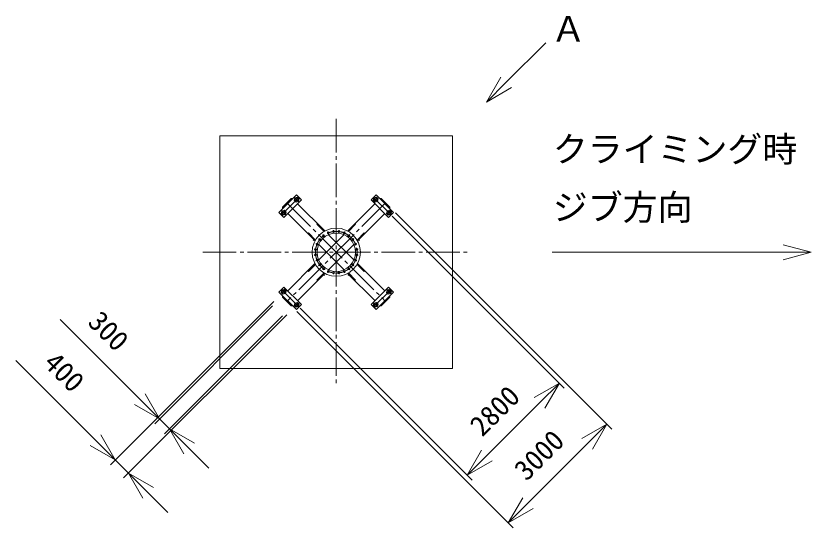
# Model space of a CAD drawing. Units: millimetres, scale not verified. Extents: x -26175 to 26208, y -37496 to 41075.
# Drawn here: x -23678 to -6596, y -31951 to -20943 of the extents above; entities that cross this region are included whole.
import ezdxf
from ezdxf.enums import TextEntityAlignment as Align

# ---------------------------------------------------------------- set-up
doc = ezdxf.new("R2010")
doc.units = ezdxf.units.MM
doc.header["$LTSCALE"] = 80
doc.linetypes.add('CHAIN2', pattern=[12, 9, -1, 1, -1])
for name, color, linetype, lineweight in [('0-3_05 寸法', 7, 'Continuous', 18), ('0-4_10 当社外形線', 3, 'Continuous', 18), ('0-5_12 当社中心線', 3, 'CHAIN2', 18), ('0-6_20 躯体・土木、外形線', 1, 'Continuous', 18)]:
    doc.layers.add(name, color=color, linetype=linetype, lineweight=lineweight)
doc.styles.add('ＭＳ ゴシック', font='')
doc.styles.get('ＭＳ ゴシック').set_extended_font_data('MS Gothic')

# ---------------------------------------------------------------- blocks, each defined once
blk = doc.blocks.new('_Open30')
at = {"layer": '0-3_05 寸法'}
blk.add_line((0, 0), (-1, 0), dxfattribs=at)
blk.add_lwpolyline([(-1, 0.2679), (0, 0), (-1, -0.2679)], dxfattribs=at)

msp = doc.modelspace()

# ---------------------------------------------------------------- linework, layer by layer
at = {"layer": '0-3_05 寸法'}
for p, q in [((-13144.55, -22370.08), (-12296.03, -21521.55)), ((-15594.3, -25244.09), (-11897.23, -28941.16)), ((-15523.59, -25173.38), (-10874.47, -29822.5)), ((-7195.52, -26021.91), (-12158.38, -26021.91)), ((-18139.88, -27082.57), (-21648.96, -30591.64)), ((-18162.74, -27176.13), (-20697, -29710.39)), ((-17644.91, -27294.7), (-12995.79, -31943.82)), ((-17574.2, -27223.99), (-13877.13, -30921.06)), ((-21015.2, -29180.06), (-22726.4, -27468.86)), ((-17857.04, -27365.41), (-21366.12, -30874.48)), ((-17950.61, -27388.26), (-20484.87, -29922.52)), ((-21967.16, -30061.31), (-23678.35, -28350.11)), ((-13558.93, -30390.73), (-12427.56, -29259.36)), ((-20378.8, -29816.45), (-20590.94, -29604.32)), ((-12677.59, -31413.49), (-11404.8, -30140.7)), ((-19954.54, -30240.72), (-19530.28, -30664.98)), ((-21260.05, -30768.41), (-21542.89, -30485.57)), ((-20835.79, -31192.68), (-20411.52, -31616.94))]:
    msp.add_line(p, q, dxfattribs=at)
at = {"layer": '0-4_10 当社外形線'}
for p, q in [((-17796.94, -24915.28), (-17903, -25021.35)), ((-17796.94, -24915.28), (-17903, -25021.35)), ((-17804.17, -24908.05), (-17796.94, -24915.28)), ((-17803.12, -24909.1), (-17796.94, -24915.28)), ((-17738.48, -24867.68), (-17763.48, -24867.68)), ((-17738.48, -24867.68), (-17733.53, -24872.63)), ((-15858.92, -24872.31), (-15854.29, -24867.68)), ((-15854.29, -24867.68), (-15829.29, -24867.68)), ((-15829.29, -24867.68), (-15854.29, -24867.68)), ((-15854.29, -24867.68), (-15829.29, -24867.68)), ((-15642.16, -25054.81), (-15829.29, -24867.68)), ((-15829.29, -24867.68), (-15642.16, -25054.81)), ((-15642.16, -25054.81), (-15829.29, -24867.68)), ((-15788.44, -24907.89), (-15795.83, -24915.28)), ((-15788.59, -24908.05), (-15795.83, -24915.28)), ((-15789.64, -24909.1), (-15795.83, -24915.28)), ((-15689.76, -25021.35), (-15795.83, -24915.28)), ((-15795.83, -24915.28), (-15689.76, -25021.35)), ((-15795.83, -24915.28), (-15689.76, -25021.35)), ((-17950.61, -25079.81), (-17950.61, -25054.81)), ((-17950.61, -25054.81), (-17950.61, -25079.81)), ((-17950.61, -25079.81), (-17945.85, -25084.57)), ((-17910.24, -25014.11), (-17903, -25021.35)), ((-17909.19, -25015.16), (-17903, -25021.35)), ((-17626.03, -24980.13), (-17042.52, -25563.64)), ((-16551.08, -25564.47), (-15965.97, -24979.36)), ((-15682.52, -25014.11), (-15689.76, -25021.35)), ((-15682.77, -25014.36), (-15689.76, -25021.35)), ((-15683.57, -25015.16), (-15689.76, -25021.35)), ((-15646.79, -25084.45), (-15642.16, -25079.81)), ((-15642.16, -25054.81), (-15642.16, -25079.81)), ((-15642.16, -25079.81), (-15642.16, -25054.81)), ((-15642.16, -25054.81), (-15642.16, -25079.81)), ((-17838.16, -25192.26), (-17257.29, -25773.13)), ((-16338.95, -25776.61), (-15753.84, -25191.5)), ((-17196.44, -25407.96), (-17210.75, -25422.28)), ((-17057.59, -25575.43), (-17210.75, -25422.28)), ((-16535.17, -25575.44), (-16382.01, -25422.28)), ((-16396.33, -25407.96), (-16382.01, -25422.28)), ((-17407.86, -25619.38), (-17396.01, -25607.54)), ((-17242.85, -25760.7), (-17396.01, -25607.54)), ((-17078.92, -25527.32), (-17092.25, -25540.66)), ((-17054.17, -25552.07), (-17067.51, -25565.41)), ((-16538.59, -25552.07), (-16525.26, -25565.41)), ((-16513.85, -25527.32), (-16500.51, -25540.66)), ((-16349.91, -25760.7), (-16196.75, -25607.54)), ((-16184.91, -25619.38), (-16196.75, -25607.54)), ((-17290.96, -25739.37), (-17277.63, -25726.03)), ((-17266.21, -25764.12), (-17252.88, -25750.78)), ((-17169.02, -26182.41), (-16635.58, -25648.98)), ((-16960.65, -25645.5), (-16424.58, -26181.57)), ((-16326.55, -25764.12), (-16339.89, -25750.78)), ((-16301.8, -25739.37), (-16315.14, -25726.03)), ((-17172.79, -25857.63), (-16634.07, -26396.35)), ((-16959.52, -26397.18), (-16423.45, -25861.11)), ((-17836.98, -26850.37), (-17253.52, -26266.91)), ((-17242.85, -26283.12), (-17396.01, -26436.27)), ((-17290.96, -26304.44), (-17277.63, -26317.78)), ((-17266.21, -26279.69), (-17252.88, -26293.03)), ((-16349.91, -26283.11), (-16196.75, -26436.27)), ((-16342.72, -26263.44), (-15754.17, -26851.99)), ((-16326.55, -26279.69), (-16339.89, -26293.03)), ((-16301.8, -26304.44), (-16315.14, -26317.78)), ((-17410.33, -26421.96), (-17396.01, -26436.27)), ((-17057.59, -26468.38), (-17210.75, -26621.54)), ((-16552.21, -26478.21), (-15968.86, -27061.56)), ((-16535.17, -26468.38), (-16382.01, -26621.54)), ((-16182.44, -26421.96), (-16196.75, -26436.27)), ((-17624.84, -27062.5), (-17044.03, -26481.68)), ((-17198.9, -26633.38), (-17210.75, -26621.54)), ((-17078.92, -26516.49), (-17092.25, -26503.15)), ((-17054.17, -26491.74), (-17067.51, -26478.4)), ((-16538.59, -26491.74), (-16525.26, -26478.4)), ((-16513.85, -26516.49), (-16500.51, -26503.15)), ((-16393.86, -26633.38), (-16382.01, -26621.54)), ((-17651.98, -27252.27), (-18026.75, -26877.5)), ((-17950.61, -26964), (-17946.95, -26960.34)), ((-17950.61, -26989), (-17950.61, -26964)), ((-17950.61, -26964), (-17950.61, -26989)), ((-17950.61, -26989), (-17950.61, -26964)), ((-17950.61, -26989), (-17763.48, -27176.13)), ((-17763.48, -27176.13), (-17950.61, -26989)), ((-17950.61, -26989), (-17763.48, -27176.13)), ((-15829.29, -27176.13), (-15642.16, -26989)), ((-15646.86, -26959.3), (-15642.16, -26964)), ((-15642.16, -26988.89), (-15642.16, -26964.23)), ((-17910.24, -27029.7), (-17903, -27022.46)), ((-17910.02, -27029.48), (-17903, -27022.46)), ((-17909.19, -27028.65), (-17903, -27022.46)), ((-17796.94, -27128.53), (-17903, -27022.46)), ((-17796.94, -27128.53), (-17903, -27022.46)), ((-17796.94, -27128.53), (-17903, -27022.46)), ((-17804.17, -27135.76), (-17796.94, -27128.53)), ((-17803.96, -27135.55), (-17796.94, -27128.53)), ((-17803.12, -27134.71), (-17796.94, -27128.53)), ((-17545.92, -27146.21), (-17651.98, -27252.27)), ((-15689.76, -27022.46), (-15795.83, -27128.53)), ((-15789.64, -27134.71), (-15795.83, -27128.53)), ((-15683.57, -27028.65), (-15689.76, -27022.46)), ((-17738.48, -27176.13), (-17763.89, -27176.13)), ((-17763.48, -27176.13), (-17738.48, -27176.13)), ((-17738.48, -27176.13), (-17763.48, -27176.13)), ((-17738.48, -27176.13), (-17733.22, -27170.88)), ((-15858.99, -27171.43), (-15854.29, -27176.13)), ((-15829.29, -27176.13), (-15854.29, -27176.13))]:
    msp.add_line(p, q, dxfattribs=at)
for points in [[(-17545.92, -24897.61), (-17651.98, -24791.54), (-18026.75, -25166.31)], [(-17545.92, -24897.61), (-17920.68, -25272.37), (-18026.75, -25166.31)], [(-17950.61, -25054.81), (-17763.48, -24867.68), (-17950.61, -25054.81)], [(-16046.85, -24897.61), (-15940.78, -24791.54), (-15566.02, -25166.31)], [(-16046.85, -24897.61), (-15672.08, -25272.37), (-15566.02, -25166.31)], [(-17545.92, -27146.21), (-17920.68, -26771.44), (-18026.75, -26877.5)], [(-15672.08, -26771.44), (-16046.85, -27146.21), (-15940.78, -27252.27)], [(-15672.08, -26771.44), (-15566.02, -26877.5), (-15940.78, -27252.27)]]:
    msp.add_lwpolyline(points, dxfattribs=at)
for points in [[(-17697.89, -24904.73), (-17659.11, -24943.52), (-17606.13, -24929.32), (-17591.93, -24876.34), (-17630.72, -24837.56), (-17683.69, -24851.75)], [(-16000.84, -24904.73), (-15962.05, -24943.52), (-15909.07, -24929.32), (-15894.88, -24876.34), (-15933.66, -24837.56), (-15986.64, -24851.75)], [(-17980.74, -25187.57), (-17941.95, -25226.36), (-17888.97, -25212.16), (-17874.78, -25159.18), (-17913.56, -25120.4), (-17966.54, -25134.6)], [(-15717.99, -25187.57), (-15679.21, -25226.36), (-15626.23, -25212.16), (-15612.03, -25159.18), (-15650.82, -25120.4), (-15703.8, -25134.6)], [(-17980.73, -26884.63), (-17941.95, -26923.41), (-17888.97, -26909.22), (-17874.77, -26856.24), (-17913.56, -26817.45), (-17966.54, -26831.65)], [(-15717.99, -26884.63), (-15679.21, -26923.41), (-15626.23, -26909.22), (-15612.03, -26856.24), (-15650.82, -26817.45), (-15703.8, -26831.65)], [(-17697.89, -27167.47), (-17659.11, -27206.26), (-17606.13, -27192.06), (-17591.93, -27139.08), (-17630.72, -27100.3), (-17683.7, -27114.49)], [(-16000.84, -27167.47), (-15962.05, -27206.26), (-15909.07, -27192.06), (-15894.88, -27139.08), (-15933.66, -27100.3), (-15986.64, -27114.49)]]:
    msp.add_lwpolyline(points, close=True, dxfattribs=at)
for centre, radius in [((-17644.91, -24890.53), 35), ((-15947.85, -24890.54), 35), ((-17927.75, -25173.38), 35), ((-15665.01, -25173.38), 35), ((-16796.38, -26021.91), 517.5), ((-16796.38, -26021.91), 412.5), ((-16967.73, -25608.56), 20), ((-16854.91, -25578.3), 20), ((-16738.11, -25578.27), 20), ((-16625.27, -25608.47), 20), ((-17151.44, -25749.61), 20), ((-17068.87, -25666.99), 20), ((-16524.1, -25666.84), 20), ((-16441.48, -25749.41), 20), ((-17240.01, -25963.62), 20), ((-17209.81, -25850.79), 20), ((-16383.05, -25850.55), 20), ((-16352.78, -25963.37), 20), ((-17239.98, -26080.43), 20), ((-16352.75, -26080.18), 20), ((-17209.71, -26193.24), 20), ((-17151.28, -26294.38), 20), ((-16441.32, -26294.19), 20), ((-16382.95, -26193.01), 20), ((-17068.66, -26376.95), 20), ((-16967.48, -26435.32), 20), ((-16854.65, -26465.52), 20), ((-16737.84, -26465.49), 20), ((-16625.02, -26435.22), 20), ((-16523.88, -26376.79), 20), ((-17927.75, -26870.43), 35), ((-15665.01, -26870.44), 35), ((-17644.91, -27153.28), 35), ((-15947.85, -27153.28), 35)]:
    msp.add_circle(centre, radius, dxfattribs=at)
at = {"layer": '0-5_12 当社中心線'}
for p, q in [((-16796.38, -23155.49), (-16796.38, -28888.32)), ((-17598.95, -24844.57), (-17973.71, -25219.34)), ((-17613.2, -24922.25), (-17672.61, -24862.84)), ((-15993.82, -24844.57), (-15619.05, -25219.34)), ((-15979.56, -24922.25), (-15920.16, -24862.84)), ((-17857.04, -24961.25), (-15735.72, -27082.57)), ((-15735.72, -24961.25), (-17857.04, -27082.57)), ((-17896.04, -25205.09), (-17955.45, -25145.68)), ((-15696.72, -25205.09), (-15637.32, -25145.68)), ((-17066.55, -25539.7), (-17079.94, -25553.09)), ((-16958.17, -25631.61), (-16979.49, -25580.19)), ((-16851.65, -25603.03), (-16858.93, -25547.85)), ((-16741.36, -25603), (-16734.11, -25547.81)), ((-16634.81, -25631.52), (-16613.52, -25580.08)), ((-16526.22, -25539.7), (-16512.83, -25553.09)), ((-17295.83, -25768.99), (-17265.2, -25738.35)), ((-17131.64, -25764.8), (-17175.81, -25730.92)), ((-17053.67, -25686.78), (-17087.57, -25642.63)), ((-16539.28, -25686.64), (-16505.41, -25642.47)), ((-16461.27, -25764.61), (-16417.12, -25730.71)), ((-16296.93, -25768.99), (-16327.57, -25738.35)), ((-17215.27, -25966.87), (-17270.46, -25959.62)), ((-17186.76, -25860.33), (-17238.19, -25839.04)), ((-16406.09, -25860.11), (-16354.67, -25838.79)), ((-16377.52, -25966.63), (-16322.33, -25959.35)), ((-19663.21, -26021.91), (-13929.56, -26021.91)), ((-17215.24, -26077.16), (-17270.43, -26084.45)), ((-16377.49, -26076.93), (-16322.29, -26084.18)), ((-17278.59, -26292.07), (-17265.2, -26305.46)), ((-17186.66, -26183.69), (-17238.08, -26205.01)), ((-17131.49, -26279.19), (-17175.64, -26313.09)), ((-16461.12, -26279.01), (-16416.95, -26312.88)), ((-16406, -26183.47), (-16354.57, -26204.76)), ((-16314.18, -26292.07), (-16327.57, -26305.46)), ((-17053.48, -26357.15), (-17087.35, -26401.33)), ((-16957.94, -26412.27), (-16979.23, -26463.71)), ((-16851.4, -26440.78), (-16858.65, -26495.98)), ((-16741.1, -26440.75), (-16733.82, -26495.94)), ((-16634.58, -26412.17), (-16613.26, -26463.59)), ((-16539.08, -26357), (-16505.18, -26401.15)), ((-17049.3, -26521.36), (-17079.94, -26490.72)), ((-16543.46, -26521.36), (-16512.83, -26490.72)), ((-17598.95, -27199.24), (-17973.71, -26824.47)), ((-17896.04, -26838.72), (-17955.45, -26898.13)), ((-15619.05, -26824.47), (-15993.82, -27199.24)), ((-15696.72, -26838.72), (-15637.32, -26898.13)), ((-17613.2, -27121.57), (-17672.61, -27180.97)), ((-15979.56, -27121.57), (-15920.16, -27180.97))]:
    msp.add_line(p, q, dxfattribs=at)
msp.add_circle((-16796.46, -26021.93), 447.5, dxfattribs=at)
at = {"layer": '0-6_20 躯体・土木、外形線'}
for p, q in [((-19296.38, -23521.91), (-19296.38, -28521.91)), ((-19296.38, -23521.91), (-14296.38, -23521.91)), ((-14296.38, -23521.91), (-14296.38, -28521.91)), ((-14296.38, -28521.91), (-19296.38, -28521.91))]:
    msp.add_line(p, q, dxfattribs=at)

# ---------------------------------------------------------------- block references
at = {"layer": '0-3_05 寸法', "xscale": 600, "yscale": 600}
for p, rotation in [((-13568.82, -22794.34), 225), ((-12003.29, -28835.1), 45.00001), ((-20590.94, -29604.32), 314.99993), ((-20378.8, -29816.45), 134.99993), ((-10980.53, -29716.43), 45.00001), ((-21542.89, -30485.57), 314.99998), ((-13983.19, -30815), 225.00001), ((-21260.05, -30768.41), 134.99998), ((-13101.85, -31837.75), 225.00001)]:
    msp.add_blockref('_Open30', p, dxfattribs=dict(at, rotation=rotation))
msp.add_blockref('_Open30', (-6595.52, -26021.91), dxfattribs=at)

# ---------------------------------------------------------------- texts
at = {"layer": '0-3_05 寸法', "style": 'ＭＳ ゴシック'}
for s, p in [('Ａ', (-12184.63, -21659.14)), ('クライミング時', (-12143.89, -24245.72)), ('ジブ方向', (-12143.89, -25495.72))]:
    msp.add_text(s, height=549.9, dxfattribs=at).set_placement(p, align=Align.BOTTOM_LEFT)
for s, rotation, p in [('300', 315, (-22252.63, -27645.63)), ('400', 315, (-23204.59, -28526.89)), ('2800', 45, (-13566, -30100.82)), ('3000', 45, (-12613.95, -31052.87))]:
    msp.add_text(s, height=439.9, rotation=rotation, dxfattribs=at).set_placement(p, align=Align.BOTTOM_LEFT)

doc.saveas('drawing.dxf')
